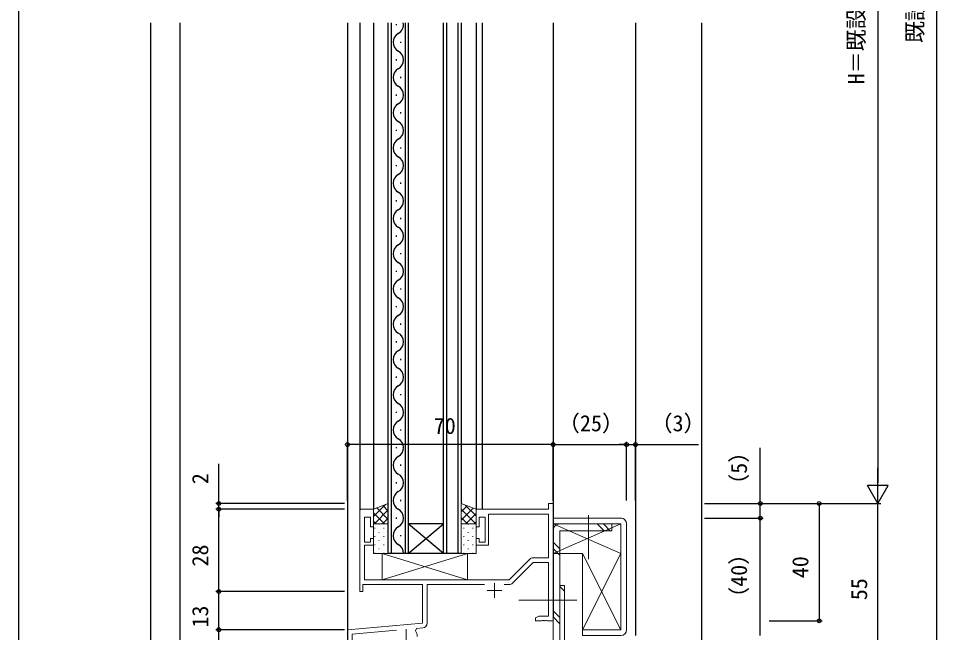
# Model space of a CAD drawing. Units: millimetres, scale not verified. Extents: x -437 to 438, y -554 to 551.
# Drawn here: x -436.8 to -124.3, y -83.5 to 125.6 of the extents above; entities that cross this region are included whole.
import ezdxf
from ezdxf.enums import TextEntityAlignment as Align

# ---------------------------------------------------------------- set-up
doc = ezdxf.new("R2010")
doc.units = ezdxf.units.MM
doc.header["$LTSCALE"] = 4
doc.layers.add('0-2_YKK_11', color=211, linetype='Continuous', lineweight=18)
doc.layers.add('0-5_YKK_13', color=4, linetype='Continuous', lineweight=18)
for name, color, linetype in [('0-4_YKK_12', 2, 'Continuous'), ('0-7_YKK_D', 6, 'Continuous'), ('0-8_YKK_ZWAK', 7, 'Continuous'), ('0-9_YSS_K', 3, 'Continuous')]:
    doc.layers.add(name, color=color, linetype=linetype)
doc.styles.add('ＭＳ ゴシック', font='')
doc.styles.get('ＭＳ ゴシック').set_extended_font_data('MS Gothic')

msp = doc.modelspace()

# ---------------------------------------------------------------- linework, layer by layer
at = {"layer": '0-2_YKK_11'}
for p, q in [((-274.795, -66.696), (-274.795, -71.696)), ((-271.444, -67.126), (-269.782, -67.126)), ((-277.295, -69.196), (-272.295, -69.196)), ((-304.795, -82.296), (-304.795, -87.296))]:
    msp.add_line(p, q, dxfattribs=at)
for points in [[(-268.651, -66.658), (-261.62, -59.626), (-256.425, -59.626), (-256.425, -77.866), (-259.704, -77.866), (-260.795, -78.496), (-260.795, -79.496), (-258.753, -79.496), (-258.57, -79.376), (-258.02, -79.376), (-257.837, -79.496), (-257.753, -79.496), (-257.57, -79.376), (-257.02, -79.376), (-256.837, -79.496), (-254.795, -79.496), (-254.795, -39.496), (-256.425, -39.496), (-256.425, -41.496), (-280.995, -41.496), (-280.995, -47.496), (-279.995, -47.496), (-279.995, -44.196), (-277.995, -44.196), (-277.995, -52.696), (-279.995, -52.696), (-279.995, -51.496), (-280.995, -51.496), (-280.995, -53.696), (-276.795, -53.696), (-276.795, -43.126), (-256.425, -43.126), (-256.425, -57.996), (-261.632, -57.996)], [(-262.763, -58.465), (-269.795, -65.496), (-318.965, -65.496), (-318.965, -53.696), (-315.995, -53.696), (-315.995, -51.496), (-316.995, -51.496), (-316.995, -52.696), (-318.965, -52.696), (-318.965, -44.196), (-316.995, -44.196), (-316.995, -47.496), (-315.995, -47.496), (-315.995, -41.496), (-320.595, -41.496), (-320.595, -69.496), (-319.595, -69.496), (-319.595, -67.126), (-299.295, -67.126), (-299.295, -80.266), (-324.795, -82.496), (-324.795, -94.496)], [(-297.665, -80.293), (-297.665, -67.126), (-278.145, -67.126)], [(-311.895, -92.866), (-323.165, -92.866), (-323.165, -83.99), (-308.165, -82.678)], [(-301.656, -82.838), (-301.275, -82.075), (-299.125, -81.887)]]:
    msp.add_lwpolyline(points, dxfattribs=at)
for centre, radius, start, end in [((-261.632, -59.596), 1.6, 90, 134.99999), ((-269.782, -65.526), 1.6, 270, 314.99999), ((-299.265, -80.293), 1.6, 275, 0.00001), ((-304.795, -84.796), 3.7, 0, 31.96331)]:
    msp.add_arc(centre, radius, start, end, dxfattribs=at)
at = {"layer": '0-4_YKK_12'}
for p, q in [((-391.797, 124.136), (-391.795, -187.756)), ((-381.799, 124.136), (-381.798, -177.759)), ((-324.794, 124.136), (-324.795, -86.496)), ((-320.594, 124.136), (-320.595, -41.792)), ((-315.994, 124.136), (-315.995, -41.496)), ((-310.895, -56.5), (-310.895, 124.136)), ((-309.895, 124.136), (-309.895, -56.504)), ((-308.255, 123.7), (-308.255, 123.3)), ((-305.095, -56.5), (-305.095, 124.136)), ((-304.095, 124.136), (-304.095, -56.5)), ((-292.095, -56.5), (-292.095, 124.136)), ((-291.095, 124.136), (-291.095, -56.5)), ((-287.095, -56.5), (-287.095, 124.136)), ((-286.095, 124.136), (-286.095, -39.496)), ((-280.995, 124.136), (-280.995, -41.496)), ((-278.995, 124.136), (-278.995, -41.496)), ((-254.795, 124.136), (-254.795, -78.162)), ((-226.792, 124.136), (-226.793, -84.505)), ((-306.735, 117.7), (-306.735, 117.3)), ((-308.255, 111.7), (-308.255, 111.3)), ((-306.735, 105.7), (-306.735, 105.3)), ((-308.255, 99.7), (-308.255, 99.3)), ((-306.735, 93.7), (-306.735, 93.3)), ((-308.255, 87.7), (-308.255, 87.3)), ((-306.735, 81.7), (-306.735, 81.3)), ((-308.255, 75.7), (-308.255, 75.3)), ((-306.735, 69.7), (-306.735, 69.3)), ((-308.255, 63.7), (-308.255, 63.3)), ((-306.735, 57.7), (-306.735, 57.3)), ((-308.255, 51.7), (-308.255, 51.3)), ((-306.735, 45.7), (-306.735, 45.3)), ((-308.255, 39.7), (-308.255, 39.3)), ((-306.735, 33.7), (-306.735, 33.3)), ((-308.255, 27.7), (-308.255, 27.3)), ((-306.735, 21.7), (-306.735, 21.3)), ((-308.255, 15.7), (-308.255, 15.3)), ((-306.735, 9.7), (-306.735, 9.3)), ((-308.255, 3.7), (-308.255, 3.3)), ((-306.735, -2.3), (-306.735, -2.7)), ((-308.255, -8.3), (-308.255, -8.7)), ((-306.735, -14.3), (-306.735, -14.7)), ((-308.255, -20.3), (-308.255, -20.7)), ((-306.735, -26.3), (-306.735, -26.7)), ((-308.255, -32.3), (-308.255, -32.7)), ((-306.735, -38.3), (-306.735, -38.7)), ((-308.255, -44.3), (-308.255, -44.7)), ((-292.095, -46.5), (-304.095, -46.5)), ((-292.095, -56.5), (-304.095, -46.5)), ((-304.095, -56.5), (-292.095, -46.5)), ((-306.735, -50.3), (-306.735, -50.7)), ((-304.095, -56.504), (-310.895, -56.504)), ((-308.255, -56.3), (-308.255, -56.504)), ((-292.095, -56.5), (-304.095, -56.5)), ((-286.095, -56.5), (-292.095, -56.5))]:
    msp.add_line(p, q, dxfattribs=at)
for centre, start, end in [((-309.172, 123.5), 299.20254, 10.66489), ((-305.818, 117.5), 119.20254, 240.79746), ((-309.172, 111.5), 299.20254, 60.79746), ((-305.818, 105.5), 119.20254, 240.79746), ((-309.172, 99.5), 299.20254, 60.79746), ((-305.818, 93.5), 119.20254, 240.79746), ((-309.172, 87.5), 299.20254, 60.79746), ((-305.818, 81.5), 119.20254, 240.79746), ((-309.172, 75.5), 299.20254, 60.79746), ((-305.818, 69.5), 119.20254, 240.79746), ((-309.172, 63.5), 299.20254, 60.79746), ((-305.818, 57.5), 119.20254, 240.79746), ((-309.172, 51.5), 299.20254, 60.79746), ((-305.818, 45.5), 119.20254, 240.79746), ((-309.172, 39.5), 299.20254, 60.79746), ((-305.818, 33.5), 119.20254, 240.79746), ((-309.172, 27.5), 299.20254, 60.79746), ((-305.818, 21.5), 119.20254, 240.79746), ((-309.172, 15.5), 299.20254, 60.79746), ((-305.818, 9.5), 119.20254, 240.79746), ((-309.172, 3.5), 299.20254, 60.79746), ((-305.818, -2.5), 119.20254, 240.79746), ((-309.172, -8.5), 299.20254, 60.79746), ((-305.818, -14.5), 119.20254, 240.79746), ((-309.172, -20.5), 299.20254, 60.79746), ((-305.818, -26.5), 119.20254, 240.79746), ((-309.172, -32.5), 299.20254, 60.79746), ((-305.818, -38.5), 119.20254, 240.79746), ((-309.172, -44.5), 299.20254, 60.79746), ((-305.818, -50.5), 119.20254, 240.79746), ((-309.172, -56.5), 359.93245, 60.79746)]:
    msp.add_arc(centre, 3.437, start, end, dxfattribs=at)
at = {"layer": '0-5_YKK_13'}
for p, q in [((-311.86, -39.875), (-315.995, -44.01)), ((-312.786, -40.238), (-310.895, -42.129)), ((-286.045, -39.516), (-286.095, -39.566)), ((-284.013, -40.313), (-286.095, -42.394)), ((-284.694, -40.046), (-280.995, -43.745)), ((-315.995, -42.686), (-312.184, -46.496)), ((-310.895, -41.738), (-315.653, -46.496)), ((-314.818, -41.035), (-310.895, -44.958)), ((-281.982, -41.109), (-286.095, -45.223)), ((-286.095, -41.473), (-281.072, -46.496)), ((-280.995, -42.951), (-284.54, -46.496)), ((-242.795, -58.496), (-242.795, -43.496)), ((-315.995, -45.515), (-315.013, -46.496)), ((-314.16, -46.517), (-313.96, -46.517)), ((-310.895, -44.567), (-312.825, -46.496)), ((-311.13, -46.517), (-310.93, -46.517)), ((-286.095, -44.302), (-283.9, -46.496)), ((-283.86, -46.517), (-283.66, -46.517)), ((-280.995, -45.779), (-281.712, -46.496)), ((-231.795, -56.497), (-254.795, -46.497)), ((-254.795, -56.497), (-231.793, -46.497)), ((-315.575, -47.932), (-315.375, -47.932)), ((-314.16, -49.347), (-313.96, -49.347)), ((-312.545, -47.932), (-312.345, -47.932)), ((-311.13, -49.347), (-310.93, -49.347)), ((-285.275, -47.932), (-285.075, -47.932)), ((-283.86, -49.347), (-283.66, -49.347)), ((-282.245, -47.932), (-282.045, -47.932)), ((-315.575, -50.762), (-315.375, -50.762)), ((-314.16, -52.177), (-313.96, -52.177)), ((-312.545, -50.762), (-312.345, -50.762)), ((-311.13, -52.177), (-310.93, -52.177)), ((-285.275, -50.762), (-285.075, -50.762)), ((-283.86, -52.177), (-283.66, -52.177)), ((-282.245, -50.762), (-282.045, -50.762)), ((-315.575, -53.592), (-315.375, -53.592)), ((-314.16, -55.007), (-313.96, -55.007)), ((-312.545, -53.592), (-312.345, -53.592)), ((-311.13, -55.007), (-310.93, -55.007)), ((-285.275, -53.592), (-285.075, -53.592)), ((-283.86, -55.007), (-283.66, -55.007)), ((-282.245, -53.592), (-282.045, -53.592)), ((-315.575, -56.422), (-315.375, -56.422)), ((-283.995, -65.5), (-312.995, -56.5)), ((-283.995, -56.5), (-312.995, -65.5)), ((-312.545, -56.422), (-312.345, -56.422)), ((-285.275, -56.422), (-285.075, -56.422)), ((-282.245, -56.422), (-282.045, -56.422)), ((-244.798, -56.497), (-254.795, -56.497)), ((-231.793, -82.506), (-244.798, -56.497)), ((-244.798, -82.506), (-244.798, -56.497)), ((-244.798, -82.506), (-231.795, -56.497)), ((-251.496, -72.496), (-266.495, -72.496)), ((-246.695, -72.496), (-265.005, -72.496))]:
    msp.add_line(p, q, dxfattribs=at)
at = {"layer": '0-5_YKK_13', "color": 1}
for p, q in [((-234.795, -46.496), (-252.495, -46.496)), ((-239.791, -46.496), (-237.491, -48.796)), ((-237.668, -46.496), (-235.368, -48.796)), ((-229.793, -82.506), (-229.795, -46.497)), ((-254.795, -52.704), (-252.495, -55.004)), ((-254.795, -54.827), (-252.495, -57.127)), ((-252.495, -67.827), (-250.895, -69.427)), ((-254.795, -76.039), (-252.495, -78.339)), ((-254.795, -78.162), (-252.495, -80.462))]:
    msp.add_line(p, q, dxfattribs=at)
at = {"layer": '0-5_YKK_13'}
for points in [[(-310.895, -46.496), (-310.895, -39.496), (-315.995, -41.496), (-315.995, -46.496)], [(-286.095, -46.496), (-286.095, -39.496), (-280.995, -41.496), (-280.995, -46.496)], [(-315.995, -46.496), (-310.895, -46.496), (-310.895, -56.496), (-315.995, -56.496)], [(-280.995, -46.496), (-286.095, -46.496), (-286.095, -56.496), (-280.995, -56.496)], [(-283.995, -56.5), (-312.995, -56.5), (-312.995, -65.5), (-283.995, -65.5)]]:
    msp.add_lwpolyline(points, close=True, dxfattribs=at)
at = {"layer": '0-5_YKK_13', "color": 1}
for points in [[(-231.795, -44.497), (-254.795, -44.497), (-254.795, -46.497)], [(-254.795, -46.497), (-231.795, -46.497), (-231.793, -82.506), (-244.796, -82.506), (-244.796, -84.506), (-231.793, -84.506)], [(-252.495, -87.496), (-252.495, -48.796), (-234.795, -48.796), (-234.795, -46.496)], [(-254.795, -48.796), (-254.795, -87.496), (-307.495, -87.496)], [(-250.895, -95.896), (-250.895, -67.496), (-252.495, -67.496), (-252.495, -95.896), (-272.795, -95.896)]]:
    msp.add_lwpolyline(points, dxfattribs=at)
for centre, radius, start, end in [((-252.495, -48.796), 2.3, 89.99999, 180), ((-231.795, -46.497), 2, 360, 90.00004), ((-231.793, -82.506), 2, 270, 0)]:
    msp.add_arc(centre, radius, start, end, dxfattribs=at)
at = {"layer": '0-7_YKK_D'}
for p, q in [((-124.295, 368.5), (-124.295, -94.496)), ((-144.295, 318.5), (-144.295, -32.496)), ((-324.795, -38.496), (-324.795, -18.496)), ((-254.795, -38.496), (-254.795, -18.496)), ((-254.795, -38.496), (-254.795, -18.496)), ((-229.793, -38.496), (-229.793, -18.496)), ((-229.793, -38.496), (-229.793, -18.496)), ((-226.792, -38.496), (-226.792, -18.496)), ((-254.795, -19.496), (-324.795, -19.496)), ((-254.795, -19.496), (-229.793, -19.496)), ((-229.793, -19.496), (-232.343, -19.496)), ((-229.793, -19.496), (-226.792, -19.496)), ((-226.792, -19.496), (-205.292, -19.496)), ((-368.545, -39.496), (-368.545, -26.05)), ((-144.295, -39.496), (-144.295, -27.372)), ((-144.295, -39.496), (-147.795, -33.434)), ((-140.795, -33.434), (-147.795, -33.434)), ((-144.295, -39.496), (-140.795, -33.434)), ((-325.795, -39.496), (-369.545, -39.496)), ((-368.545, -41.496), (-368.545, -39.496)), ((-203.295, -39.496), (-143.295, -39.496)), ((-203.295, -39.496), (-143.295, -39.496)), ((-203.295, -39.496), (-183.295, -39.496)), ((-181.295, -39.496), (-163.295, -39.496)), ((-164.295, -39.496), (-164.295, -79.496)), ((-144.295, -94.496), (-144.295, -39.496)), ((-325.795, -41.496), (-369.545, -41.496)), ((-325.795, -41.496), (-369.545, -41.496)), ((-368.545, -41.496), (-368.545, -44.046)), ((-368.545, -69.496), (-368.545, -41.496)), ((-203.295, -44.497), (-183.295, -44.497)), ((-203.295, -44.497), (-183.295, -44.497)), ((-184.295, -84.496), (-184.295, -44.497)), ((-325.795, -69.496), (-369.545, -69.496)), ((-325.795, -69.496), (-369.545, -69.496)), ((-368.545, -82.496), (-368.545, -69.496)), ((-181.295, -79.496), (-163.295, -79.496)), ((-325.795, -82.496), (-369.545, -82.496)), ((-325.795, -82.496), (-369.545, -82.496)), ((-368.545, -94.496), (-368.545, -82.496))]:
    msp.add_line(p, q, dxfattribs=at)
msp.add_lwpolyline([(-184.295, -44.497), (-184.295, -39.496), (-184.295, -20.546)], dxfattribs=at)
for centre in [(-324.795, -19.496), (-254.795, -19.496), (-254.795, -19.496), (-229.793, -19.496), (-229.793, -19.496), (-226.792, -19.496), (-368.545, -39.496), (-184.295, -39.496), (-164.295, -39.496), (-368.545, -41.496), (-368.545, -41.496), (-184.295, -44.497), (-184.295, -44.497), (-368.545, -69.496), (-368.545, -69.496), (-164.295, -79.496), (-368.545, -82.496), (-368.545, -82.496)]:
    msp.add_circle(centre, 0.637, dxfattribs=at)
at = {"layer": '0-8_YKK_ZWAK'}
msp.add_line((-436.8, 516.5), (-436.8, -553.5), dxfattribs=at)
at = {"layer": '0-9_YSS_K'}
msp.add_line((-204.295, 124.136), (-204.295, -94.496), dxfattribs=at)

# ---------------------------------------------------------------- texts
at = {"layer": '0-7_YKK_D', "style": 'ＭＳ ゴシック'}
for s, p in [('H＝既設枠H－98', (-147.275, 103.158)), ('既設枠H', (-127.275, 117.208)), ('（5）', (-187.189, -36.907)), ('2', (-370.545, -32.95)), ('28', (-370.545, -60.972)), ('（40）', (-187.189, -75.384)), ('40', (-166.295, -64.951)), ('55', (-146.295, -72.451)), ('13', (-370.545, -81.749))]:
    msp.add_text(s, height=5.499, rotation=90, dxfattribs=at).set_placement(p, align=Align.BOTTOM_LEFT)
for s, p in [('（25）', (-253.182, -16.602)), ('（3）', (-221.653, -16.602)), ('70', (-295.42, -17.496))]:
    msp.add_text(s, height=5.499, dxfattribs=at).set_placement(p, align=Align.BOTTOM_LEFT)

doc.saveas('drawing.dxf')
